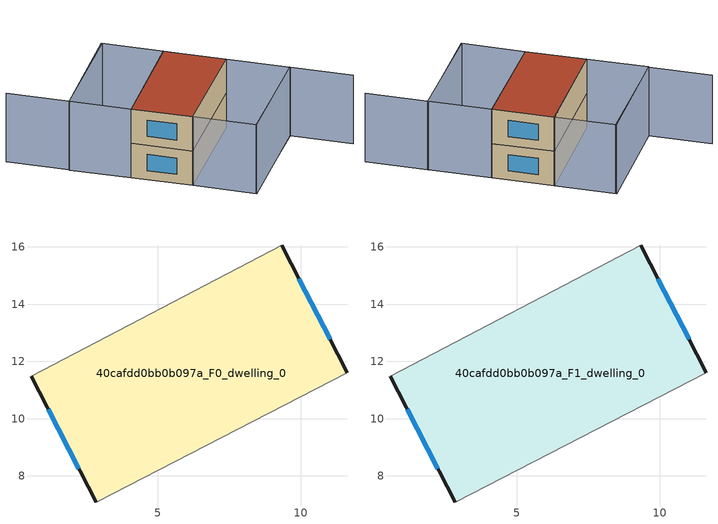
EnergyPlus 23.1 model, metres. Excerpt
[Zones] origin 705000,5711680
40cafdd0bb0b097a_F0_dwelling_0
 floor ground (EU_floor_Construction): 9.33,16.07 11.63,11.59 2.85,7.09 0.58,11.48 z0
 wall outside (EU_wall_Construction): 11.63,11.59 9.33,16.07 / 0.58,11.48 2.85,7.09 z0:3
 wall adiabatic (EU_wall_Construction): 9.33,16.07 0.58,11.48 / 2.85,7.09 11.63,11.59 z0:3
 window (EU_Window_Construction): 11.03,12.77 9.94,14.89 / 1.17,10.33 2.25,8.24 z0.79:2.21
40cafdd0bb0b097a_F1_dwelling_0
 floor to 40cafdd0bb0b097a_F0_dwelling_0 (EU_floor_Construction): 9.33,16.07 11.63,11.59 2.85,7.09 0.58,11.48 z3
 wall outside (EU_wall_Construction): 11.63,11.59 9.33,16.07 / 0.58,11.48 2.85,7.09 z3:6
 wall adiabatic (EU_wall_Construction): 9.33,16.07 0.58,11.48 / 2.85,7.09 11.63,11.59 z3:6
 window (EU_Window_Construction): 11.03,12.77 9.94,14.89 / 1.17,10.33 2.25,8.24 z3.79:5.21
 roof outside (EU_roof_Construction): 11.63,11.59 9.33,16.07 0.58,11.48 2.85,7.09 z6
shading: 7.1,20.41 -1.69,15.89 / -1.69,15.89 -4,20.38 / 5.16,2.58 13.98,7.07 / 13.98,7.07 16.27,2.57 / 2.85,7.09 11.63,11.59 / 11.63,11.59 13.96,7.06 / 13.96,7.06 5.17,2.55 / 5.17,2.55 2.85,7.09 / 9.36,16.08 0.58,11.48 / 0.58,11.48 -1.72,15.87 / -1.72,15.87 7.06,20.47 / 7.06,20.47 9.36,16.08 z0:6
[Building]
EU S2 Campaign: North Axis=0; Terrain=City; Solar Distribution=FullExterior
[Site:Location]
London: Latitude=51.5; Longitude=-0.5; Time Zone=0; Elevation=25
[SizingPeriod:WeatherFileDays]
AnnualSizingPeriod: Begin Month=1; Begin Day of Month=1; End Month=12; End Day of Month=31; Day of Week for Start Day=Monday; Use Weather File Daylight Saving Period=No; Use Weather File Rain and Snow Indicators=No
[MATERIAL]
EU_InternalMass_Material: Roughness=MediumRough; Thickness=0.1; Conductivity=1; Density=1800; Specific Heat=900; Thermal Absorptance=0.9; Solar Absorptance=0.7; Visible Absorptance=0.7
[MATERIAL:NOMASS] Roughness=MediumRough; Thermal Absorptance=0.9; Solar Absorptance=0.7; Visible Absorptance=0.7
Name | Thermal Resistance
EU_wall_NoMass | 0.555556
EU_roof_NoMass | 0.510204
EU_floor_NoMass | 1.68919
[WINDOWMATERIAL:SIMPLEGLAZINGSYSTEM]
EU_Window_SimpleGlazing: UFactor=3.96; Solar Heat Gain Coefficient=0.85; Visible Transmittance=0.85
[CONSTRUCTION]
EU_wall_Construction: EU_wall_NoMass
EU_roof_Construction: EU_roof_NoMass
EU_floor_Construction: EU_floor_NoMass
EU_Window_Construction: EU_Window_SimpleGlazing
EU_InternalMass_Construction: EU_InternalMass_Material
[ZONE] Type=1; Multiplier=1; Ceiling Height=autocalculate; Volume=147.858; Floor Area=autocalculate; Part of Total Floor Area=Yes
40cafdd0bb0b097a_F0_dwelling_0; 40cafdd0bb0b097a_F1_dwelling_0
[INTERNALMASS] Construction=EU_InternalMass_Construction; Surface Area=49.286
Name | Zone or ZoneList
40cafdd0bb0b097a_F0_dwelling_0_EU_InternalMass | 40cafdd0bb0b097a_F0_dwelling_0
40cafdd0bb0b097a_F1_dwelling_0_EU_InternalMass | 40cafdd0bb0b097a_F1_dwelling_0
[OTHEREQUIPMENT] Fuel Type=Electricity; Design Level Calculation Method=Watts/Area; Power per Zone Floor Area=1; Fraction Latent=0; Fraction Radiant=0; Fraction Lost=0; Carbon Dioxide Generation Rate=0; EndUse Subcategory=EU_Step8_InternalGains
Name | Zone or ZoneList or Space or SpaceList | Schedule
EU_Step8_InternalGain_40cafdd0bb0b097a_F0_dwelling_0_f000 | 40cafdd0bb0b097a_F0_dwelling_0 | EU_Step8_GainSchedule_40cafdd0bb0b097a_F0_dwelling_0_f000
EU_Step8_InternalGain_40cafdd0bb0b097a_F1_dwelling_0_f000 | 40cafdd0bb0b097a_F1_dwelling_0 | EU_Step8_GainSchedule_40cafdd0bb0b097a_F1_dwelling_0_f000
[ZONEVENTILATION:DESIGNFLOWRATE] Schedule=EU_AlwaysOn; Design Flow Rate Calculation Method=AirChanges/Hour; Air Changes per Hour=0.48; Ventilation Type=Natural; Fan Pressure Rise=0; Fan Total Efficiency=1; Constant Term Coefficient=1; Temperature Term Coefficient=0; Velocity Term Coefficient=0; Velocity Squared Term Coefficient=0; Minimum Indoor Temperature=-100; Maximum Indoor Temperature=100; Delta Temperature=-100; Minimum Outdoor Temperature=-100; Maximum Outdoor Temperature=100; Maximum Wind Speed=40
Name | Zone or ZoneList or Space or SpaceList
EU_ConstantAir_40cafdd0bb0b097a_F0_dwelling_0 | 40cafdd0bb0b097a_F0_dwelling_0
EU_ConstantAir_40cafdd0bb0b097a_F1_dwelling_0 | 40cafdd0bb0b097a_F1_dwelling_0
[HVACTEMPLATE:THERMOSTAT] Constant Heating Setpoint=20; Constant Cooling Setpoint=50
EU_HeatOnly_40cafdd0bb0b097a_F0_dwelling_0; EU_HeatOnly_40cafdd0bb0b097a_F1_dwelling_0
[HVACTEMPLATE:ZONE:IDEALLOADSAIRSYSTEM] System Availability Schedule=EU_AlwaysOn; Maximum Heating Supply Air Temperature=50; Minimum Cooling Supply Air Temperature=13; Maximum Heating Supply Air Humidity Ratio=0.0156; Minimum Cooling Supply Air Humidity Ratio=0.0077; Heating Limit=NoLimit; Cooling Limit=NoLimit; Heating Availability Schedule=EU_AlwaysOn; Cooling Availability Schedule=EU_CoolingOff; Dehumidification Control Type=ConstantSensibleHeatRatio; Cooling Sensible Heat Ratio=0.7; Dehumidification Setpoint=60; Humidification Control Type=None; Humidification Setpoint=30; Outdoor Air Method=None; Outdoor Air Flow Rate per Person=0.00944; Outdoor Air Flow Rate per Zone Floor Area=0; Outdoor Air Flow Rate per Zone=0; Demand Controlled Ventilation Type=None; Outdoor Air Economizer Type=NoEconomizer; Heat Recovery Type=None; Sensible Heat Recovery Effectiveness=0.7; Latent Heat Recovery Effectiveness=0.65
Name | Template Thermostat
40cafdd0bb0b097a_F0_dwelling_0 | EU_HeatOnly_40cafdd0bb0b097a_F0_dwelling_0
40cafdd0bb0b097a_F1_dwelling_0 | EU_HeatOnly_40cafdd0bb0b097a_F1_dwelling_0
[SIZING:ZONE] Zone Cooling Design Supply Air Temperature Input Method=SupplyAirTemperature; Zone Cooling Design Supply Air Temperature=13; Zone Heating Design Supply Air Temperature Input Method=SupplyAirTemperature; Zone Heating Design Supply Air Temperature=50; Zone Cooling Design Supply Air Humidity Ratio=0.008; Zone Heating Design Supply Air Humidity Ratio=0.008; Cooling Design Air Flow Method=DesignDay; Cooling Design Air Flow Rate=0; Cooling Minimum Air Flow per Zone Floor Area=0.000762; Cooling Minimum Air Flow=0; Cooling Minimum Air Flow Fraction=0.2; Heating Design Air Flow Method=DesignDay; Heating Design Air Flow Rate=0; Heating Maximum Air Flow per Zone Floor Area=0.002032; Heating Maximum Air Flow=0.141576; Heating Maximum Air Flow Fraction=0.3; Account for Dedicated Outdoor Air System=No; Dedicated Outdoor Air System Control Strategy=NeutralSupplyAir; Dedicated Outdoor Air Low Setpoint Temperature for Design=autosize; Dedicated Outdoor Air High Setpoint Temperature for Design=autosize; Zone Load Sizing Method=Sensible Load Only No Latent Load; Zone Latent Cooling Design Supply Air Humidity Ratio Input Method=HumidityRatioDifference; Zone Cooling Design Supply Air Humidity Ratio Difference=0.005; Zone Latent Heating Design Supply Air Humidity Ratio Input Method=HumidityRatioDifference; Zone Humidification Design Supply Air Humidity Ratio Difference=0.005
40cafdd0bb0b097a_F0_dwelling_0; 40cafdd0bb0b097a_F1_dwelling_0
[SCHEDULE:CONSTANT]
Name | Hourly Value
EU_AlwaysOn | 1
EU_CoolingOff | 0
[SCHEDULE:FILE] Column Number=1; Rows to Skip at Top=0; Number of Hours of Data=8760; Column Separator=Comma; Interpolate to Timestep=No; Minutes per Item=60; Adjust Schedule for Daylight Savings=Yes
Name | File
EU_Step8_GainSchedule_40cafdd0bb0b097a_F0_dwelling_0_f000 | ../../schedules/40cafdd0bb0b097a/40cafdd0bb0b097a_F0_dwelling_0_f000_gain.csv
EU_Step8_GainSchedule_40cafdd0bb0b097a_F1_dwelling_0_f000 | ../../schedules/40cafdd0bb0b097a/40cafdd0bb0b097a_F1_dwelling_0_f000_gain.csv
